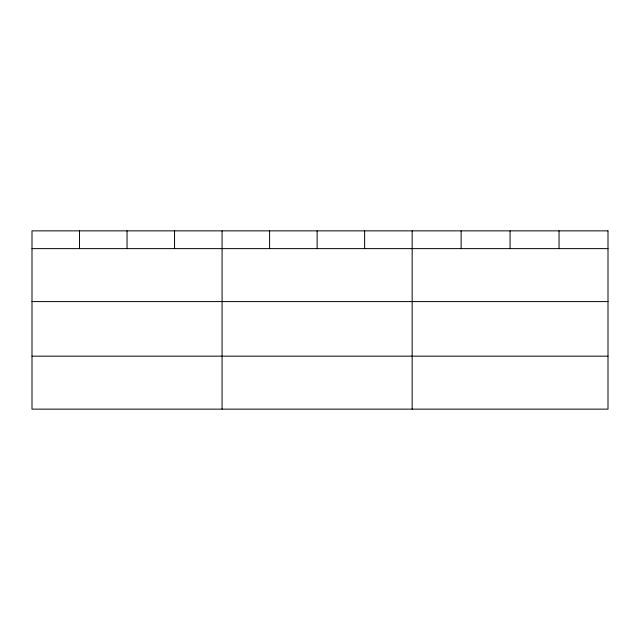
<?xml version="1.0" encoding="UTF-8"?>
<svg xmlns="http://www.w3.org/2000/svg" width="640" height="640" viewBox="0 0 640 640"><rect width="100%" height="100%" fill="white"/><g stroke="black" fill="none" stroke-linecap="round" stroke-linejoin="round"><path stroke-width="0.96" d="M32 248.624L608 248.624M32 301.592L608 301.592M32 356.168L608 356.168M559.04 230.864L559.04 248.624M510.08 230.864L510.08 248.624M461.12 230.864L461.12 248.624M412.16 230.864L412.16 409.136M364.64 230.864L364.64 248.624M317.12 230.864L317.12 248.624M269.6 230.864L269.6 248.624M222.08 230.864L222.08 409.136M174.56 230.864L174.56 248.624M127.04 230.864L127.04 248.624M79.52 230.864L79.52 248.624M608 230.864L32 230.864L32 409.136L608 409.136L608 230.864"/></g></svg>
